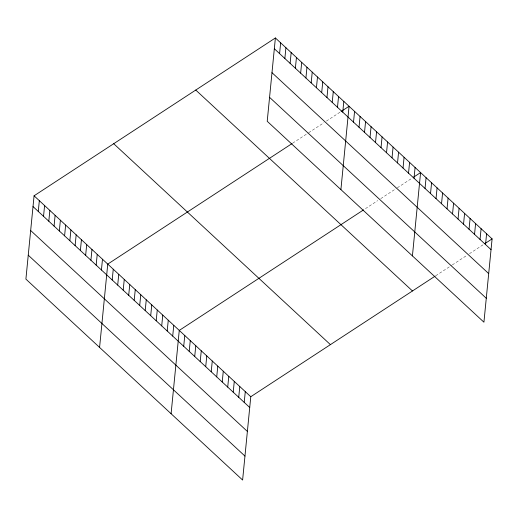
<?xml version="1.0" encoding="UTF-8"?>
<svg xmlns="http://www.w3.org/2000/svg" width="518" height="518" viewBox="0 0 518 518"><rect width="100%" height="100%" fill="white"/><g stroke="black" fill="none" stroke-linecap="round" stroke-linejoin="round"><path stroke-width="0.39" stroke-dasharray="2.59 1.94" d="M292.715 143.136L308.029 133.12M308.637 132.718L323.957 122.701M326.405 121.095L340.494 111.882M365.455 208.637L377.706 200.621M380.769 198.621L396.082 188.604M397.306 187.801L412.011 178.186M435.742 275.744L451.67 265.326M452.285 264.925L466.983 255.309M469.438 253.703L483.527 244.49"/><path stroke-width="0.78" d="M275.388 37.963L267.217 121.283L483.929 322.202L492.1 238.882L275.388 37.963L34.071 195.798L25.9 279.118L242.612 480.037L250.783 396.717L435.133 276.146M38.274 211.454L39.336 200.68M43.538 216.33L44.593 205.555M48.802 221.212L49.857 210.438M54.066 226.088L55.122 215.32M59.33 230.97L60.386 220.195M64.588 235.852L65.65 225.077M69.852 240.728L70.908 229.953M75.116 245.61L76.172 234.835M80.381 250.485L81.436 239.711M85.645 255.368L86.7 244.593M90.909 260.25L91.964 249.475M96.167 265.125L97.229 254.351M101.431 270.007L102.486 259.233M99.579 347.429L107.75 264.109L292.1 143.538M112.199 279.985L113.254 269.211M117.696 285.088L118.751 274.313M123.2 290.184L124.255 279.416M128.697 295.286L129.759 284.511M134.201 300.388L135.256 289.614M139.705 305.484L140.76 294.716M145.202 310.586L146.257 299.812M150.706 315.689L151.761 304.914M156.203 320.791L157.265 310.017M161.707 325.887L162.762 315.112M167.21 330.989L168.266 320.215M172.708 336.091L173.763 325.317M171.095 413.733L179.267 330.413L363.617 209.842M183.709 346.289L184.771 335.515M189.212 351.392L190.268 340.617M194.716 356.488L195.772 345.72M200.213 361.59L201.269 350.815M205.717 366.692L206.773 355.918M211.214 371.788L212.276 361.02M216.718 376.89L217.774 366.116M222.222 381.993L223.277 371.218M227.719 387.095L228.775 376.321M233.223 392.191L234.278 381.416M238.72 397.293L239.782 386.519M244.224 402.395L245.279 391.621M279.597 53.613L280.652 42.839M284.861 58.495L285.917 47.721M290.119 63.371L291.174 52.596M295.383 68.253L296.438 57.479M300.647 73.129L301.703 62.361M305.911 78.011L306.967 67.236M311.176 82.893L312.231 72.119M316.433 87.769L317.495 76.994M321.697 92.651L322.753 81.876M326.962 97.526L328.017 86.759M332.226 102.409L333.281 91.634M337.49 107.291L338.545 96.516M342.754 112.166L343.81 101.392M340.902 189.594L349.067 106.274L341.109 111.48M353.516 122.151L354.571 111.376M359.019 127.247L360.075 116.472M364.517 132.349L365.572 121.575M370.02 137.451L371.076 126.677M375.518 142.547L376.573 131.773M381.021 147.649L382.077 136.875M386.525 152.752L387.581 141.977M392.022 157.848L393.078 147.073M397.526 162.95L398.582 152.175M403.023 168.052L404.079 157.278M408.527 173.148L409.583 162.38M414.024 178.25L415.086 167.476M412.419 255.898L420.584 172.578L413.235 177.383M425.032 188.448L426.087 177.68M430.529 193.551L431.585 182.776M436.033 198.653L437.088 187.879M441.53 203.755L442.592 192.981M447.034 208.851L448.089 198.077M452.538 213.953L453.593 203.179M458.035 219.056L459.09 208.281M463.539 224.152L464.594 213.377M469.036 229.254L470.098 218.479M474.54 234.356L475.595 223.582M480.044 239.452L481.099 228.684M485.541 244.554L486.596 233.78M484.751 243.687L492.1 238.882M274.333 48.737L491.045 249.657M271.982 72.675L488.694 273.595M269.567 97.339L486.279 298.264M195.752 90.048L412.464 290.967M113.707 143.713L330.419 344.632M34.071 195.798L250.783 396.717M33.016 206.572L249.728 407.491M30.666 230.51L247.377 431.436M28.25 255.18L244.962 456.099"/></g></svg>
